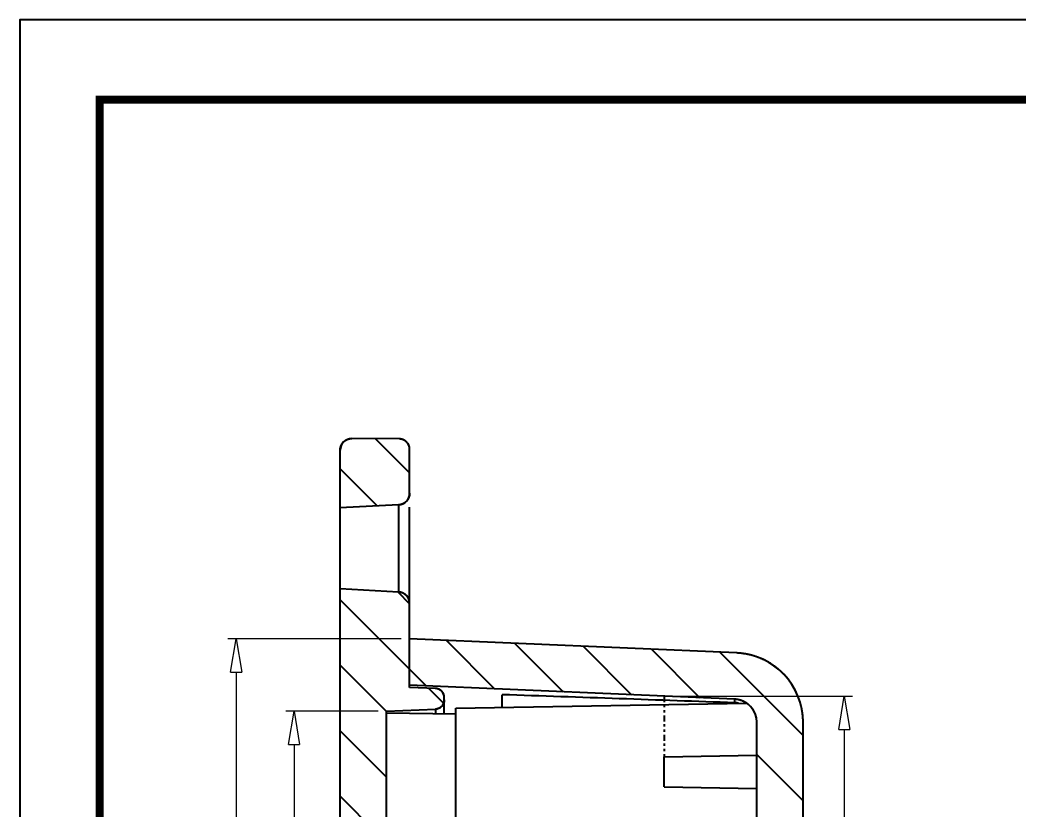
# Model space of a CAD drawing. Header units: millimetres. Extents: x -690 to 1788, y -2922 to -1928.
# Drawn here: x -690.44 to -647.32, y -2816.86 to -2782.76 of the extents above; entities that cross this region are included whole.
import ezdxf

# ---------------------------------------------------------------- set-up
doc = ezdxf.new("R2010")
doc.units = ezdxf.units.MM
doc.linetypes.add('DIVIDE', pattern=[31.75, 12.7, -6.35, 0, -6.35, 0, -6.35])
doc.layers.add('dim', color=3, linetype='Continuous', lineweight=9)
doc.layers.add('from', color=7, linetype='Continuous')
doc.styles.add('FFS', font='', dxfattribs={"width": 0.85})
doc.styles.get('FFS').set_extended_font_data('FangSong_GB2312')
doc.dimstyles.new('YanXiu', dxfattribs={"dimtxt": 2.5, "dimasz": 2.2, "dimexe": 1, "dimexo": 0.6, "dimgap": 0.66, "dimtad": 0, "dimzin": 9, "dimdsep": 46, "dimtxsty": 'FFS', "dimblk": 'CLOSEDBLANK', "dimcen": 0, "dimclrd": 256, "dimclre": 131, "dimclrt": 42, "dimazin": 0, "dimtfac": 1, "dimtofl": 0, "dimtmove": 0, "dimatfit": 3, "dimldrblk": 'CLOSEDBLANK', "dimfxl": 1, "dimlwd": 5, "dimlwe": 5, "dimarcsym": 0})
pattern_1 = [(135, (-80.2074, -3370.2726), (-1.4142136, -1.4142136), [])]

# ---------------------------------------------------------------- blocks, each defined once
blk = doc.blocks.new('_ClosedBlank')
at = {"color": 0, "linetype": 'ByBlock', "lineweight": -2}
for p, q in [((-1, 0.167), (0, 0)), ((-1, 0.167), (-1, -0.167)), ((0, 0), (-1, -0.167))]:
    blk.add_line(p, q, dxfattribs=at)
blk = doc.blocks.new('*D34')
at = {"layer": 'Defpoints', "color": 0, "transparency": 16777216}
for p in [(-674.604, -2812.63), (-678.597, -2856.36), (-674.604, -2856.36)]:
    blk.add_point(p, dxfattribs=at)
at = {"layer": 'dim', "color": 131, "lineweight": 5, "transparency": 16777216}
for p, q in [((-674.963, -2812.63), (-678.957, -2812.63)), ((-674.963, -2856.36), (-678.957, -2856.36))]:
    blk.add_line(p, q, dxfattribs=at)
at = {"layer": 'dim', "lineweight": 5, "transparency": 16777216}
for p, q in [((-678.597, -2814.07), (-678.597, -2831.642)), ((-678.597, -2854.92), (-678.597, -2837.348))]:
    blk.add_line(p, q, dxfattribs=at)
at = {"layer": 'dim', "lineweight": 5, "transparency": 16777216, "xscale": 1.44, "yscale": 1.44, "zscale": 1.44}
for p, rotation in [((-678.597, -2812.63), 90), ((-678.597, -2856.36), 270)]:
    blk.add_blockref('_ClosedBlank', p, dxfattribs=dict(at, rotation=rotation))
at = {"layer": 'dim', "color": 42, "transparency": 16777216, "insert": (-678.597, -2834.495), "char_height": 1.8, "attachment_point": 5, "rotation": 90, "style": 'FFS'}
blk.add_mtext('43.73', dxfattribs=at)
blk = doc.blocks.new('*D35')
at = {"layer": 'Defpoints', "color": 0, "transparency": 16777216}
for p in [(-673.604, -2809.495), (-681.097, -2859.495), (-673.604, -2859.495)]:
    blk.add_point(p, dxfattribs=at)
at = {"layer": 'dim', "color": 131, "lineweight": 5, "transparency": 16777216}
for p, q in [((-673.963, -2809.495), (-681.457, -2809.495)), ((-673.963, -2859.495), (-681.457, -2859.495))]:
    blk.add_line(p, q, dxfattribs=at)
at = {"layer": 'dim', "lineweight": 5, "transparency": 16777216}
for p, q in [((-681.097, -2810.935), (-681.097, -2833.234)), ((-681.097, -2858.055), (-681.097, -2835.756))]:
    blk.add_line(p, q, dxfattribs=at)
at = {"layer": 'dim', "lineweight": 5, "transparency": 16777216, "xscale": 1.44, "yscale": 1.44, "zscale": 1.44}
for p, rotation in [((-681.097, -2809.495), 90), ((-681.097, -2859.495), 270)]:
    blk.add_blockref('_ClosedBlank', p, dxfattribs=dict(at, rotation=rotation))
at = {"layer": 'dim', "color": 42, "transparency": 16777216, "insert": (-681.097, -2834.495), "char_height": 1.8, "attachment_point": 5, "rotation": 90, "style": 'FFS'}
blk.add_mtext('50', dxfattribs=at)
blk = doc.blocks.new('*D39')
at = {"layer": 'Defpoints', "color": 0, "transparency": 16777216}
for p in [(-662.604, -2811.977, 0), (-654.825, -2811.977), (-662.604, -2857.013, 0)]:
    blk.add_point(p, dxfattribs=at)
at = {"layer": 'dim', "color": 131, "lineweight": 5, "transparency": 16777216}
for p, q in [((-662.244, -2811.977), (-654.465, -2811.977)), ((-662.244, -2857.013), (-654.465, -2857.013))]:
    blk.add_line(p, q, dxfattribs=at)
at = {"layer": 'dim', "lineweight": 5, "transparency": 16777216}
for p, q in [((-654.825, -2813.417), (-654.825, -2831.663)), ((-654.825, -2855.573), (-654.825, -2837.328))]:
    blk.add_line(p, q, dxfattribs=at)
at = {"layer": 'dim', "lineweight": 5, "transparency": 16777216, "xscale": 1.44, "yscale": 1.44, "zscale": 1.44}
for p, rotation in [((-654.825, -2811.977), 90), ((-654.825, -2857.013), 270)]:
    blk.add_blockref('_ClosedBlank', p, dxfattribs=dict(at, rotation=rotation))
at = {"layer": 'dim', "color": 42, "transparency": 16777216, "insert": (-654.825, -2834.495), "char_height": 1.8, "attachment_point": 5, "rotation": 90, "style": 'FFS'}
blk.add_mtext('45.04', dxfattribs=at)

msp = doc.modelspace()

# ---------------------------------------------------------------- hatches: boundary and pattern name
at = {"linetype": 'Continuous'}
h = msp.add_hatch(dxfattribs=at)
h.set_pattern_fill('DEFAULT__1', color=40, scale=2, angle=135, style=0, pattern_type=0)
h.set_pattern_definition(pattern_1)
edge = h.paths.add_edge_path()
edge.add_line((-673.604, -2867.677), (-673.604, -2865.777))
edge.add_spline(control_points=[(-673.604, -2867.677), (-673.604, -2867.939), (-673.788, -2868.125), (-674.05, -2868.127)], knot_values=[0, 0, 0, 0, 1, 1, 1, 1], weights=[1, 0.80679, 0.80679, 1], degree=3, periodic=0)
edge.add_line((-674.05, -2868.127), (-676.099, -2868.145))
edge.add_spline(control_points=[(-676.604, -2867.645), (-676.604, -2867.94), (-676.394, -2868.148), (-676.099, -2868.145)], knot_values=[0, 0, 0, 0, 1, 1, 1, 1], weights=[1, 0.802676, 0.802676, 1], degree=3, periodic=0)
edge.add_line((-676.604, -2867.645), (-676.604, -2865.145))
edge.add_line((-674.077, -2865.278), (-676.604, -2865.145))
edge.add_spline(control_points=[(-673.604, -2865.777), (-673.604, -2865.496), (-673.797, -2865.292), (-674.077, -2865.278)], knot_values=[0, 0, 0, 0, 1, 1, 1, 1], weights=[1, 0.816916, 0.816916, 1], degree=3, periodic=0)
edge = h.paths.add_edge_path()
edge.add_line((-673.604, -2861.013), (-673.604, -2857.393))
edge.add_spline(control_points=[(-673.604, -2861.013), (-673.604, -2861.294), (-673.797, -2861.498), (-674.077, -2861.513)], knot_values=[0, 0, 0, 0, 1, 1, 1, 1], weights=[1, 0.816916, 0.816916, 1], degree=3, periodic=0)
edge.add_line((-674.077, -2861.513), (-676.604, -2861.645))
edge.add_line((-676.604, -2861.645), (-676.604, -2807.345))
edge.add_line((-674.077, -2807.478), (-676.604, -2807.345))
edge.add_spline(control_points=[(-673.604, -2807.977), (-673.604, -2807.696), (-673.797, -2807.492), (-674.077, -2807.478)], knot_values=[0, 0, 0, 0, 1, 1, 1, 1], weights=[1, 0.816916, 0.816916, 1], degree=3, periodic=0)
edge.add_line((-673.604, -2811.597), (-673.604, -2807.977))
edge.add_line((-672.486, -2811.646), (-673.604, -2811.597))
edge.add_spline(control_points=[(-672.104, -2812.046), (-672.104, -2811.819), (-672.26, -2811.656), (-672.486, -2811.646)], knot_values=[0, 0, 0, 0, 1, 1, 1, 1], weights=[1, 0.814909, 0.814909, 1], degree=3, periodic=0)
edge.add_line((-672.104, -2812.138), (-672.104, -2812.046))
edge.add_spline(control_points=[(-672.104, -2812.138), (-672.104, -2812.364), (-672.26, -2812.528), (-672.486, -2812.538)], knot_values=[0, 0, 0, 0, 1, 1, 1, 1], weights=[1, 0.814909, 0.814909, 1], degree=3, periodic=0)
edge.add_line((-674.604, -2812.63), (-672.486, -2812.538))
edge.add_line((-674.604, -2856.36), (-674.604, -2812.63))
edge.add_line((-674.604, -2856.36), (-672.486, -2856.453))
edge.add_spline(control_points=[(-672.104, -2856.852), (-672.104, -2856.626), (-672.26, -2856.463), (-672.486, -2856.453)], knot_values=[0, 0, 0, 0, 1, 1, 1, 1], weights=[1, 0.814909, 0.814909, 1], degree=3, periodic=0)
edge.add_line((-672.104, -2856.945), (-672.104, -2856.852))
edge.add_spline(control_points=[(-672.104, -2856.945), (-672.104, -2857.171), (-672.26, -2857.334), (-672.486, -2857.344)], knot_values=[0, 0, 0, 0, 1, 1, 1, 1], weights=[1, 0.814909, 0.814909, 1], degree=3, periodic=0)
edge.add_line((-672.486, -2857.344), (-673.604, -2857.393))
edge = h.paths.add_edge_path()
edge.add_line((-673.604, -2803.213), (-673.604, -2801.313))
edge.add_spline(control_points=[(-673.604, -2803.213), (-673.604, -2803.494), (-673.797, -2803.698), (-674.077, -2803.713)], knot_values=[0, 0, 0, 0, 1, 1, 1, 1], weights=[1, 0.816916, 0.816916, 1], degree=3, periodic=0)
edge.add_line((-674.077, -2803.713), (-676.604, -2803.845))
edge.add_line((-676.604, -2803.845), (-676.604, -2801.345))
edge.add_spline(control_points=[(-676.604, -2801.345), (-676.604, -2801.05), (-676.394, -2800.843), (-676.099, -2800.845)], knot_values=[0, 0, 0, 0, 1, 1, 1, 1], weights=[1, 0.802676, 0.802676, 1], degree=3, periodic=0)
edge.add_line((-674.05, -2800.863), (-676.099, -2800.845))
edge.add_spline(control_points=[(-673.604, -2801.313), (-673.604, -2801.051), (-673.788, -2800.865), (-674.05, -2800.863)], knot_values=[0, 0, 0, 0, 1, 1, 1, 1], weights=[1, 0.80679, 0.80679, 1], degree=3, periodic=0)
h = msp.add_hatch(dxfattribs=at)
h.set_pattern_fill('DEFAULT__2', color=40, scale=2, angle=135, style=0, pattern_type=0)
h.set_pattern_definition(pattern_1)
edge = h.paths.add_edge_path()
edge.add_line((-673.604, -2859.495), (-673.604, -2857.493))
edge.add_line((-659.56, -2856.88), (-673.604, -2857.493))
edge.add_spline(control_points=[(-658.604, -2855.881), (-658.604, -2856.447), (-658.995, -2856.855), (-659.56, -2856.88)], knot_values=[0, 0, 0, 0, 1, 1, 1, 1], weights=[1, 0.814909, 0.814909, 1], degree=3, periodic=0)
edge.add_line((-658.604, -2855.881), (-658.604, -2813.109))
edge.add_spline(control_points=[(-658.604, -2813.109), (-658.604, -2812.544), (-658.995, -2812.135), (-659.56, -2812.11)], knot_values=[0, 0, 0, 0, 1, 1, 1, 1], weights=[1, 0.814909, 0.814909, 1], degree=3, periodic=0)
edge.add_line((-659.56, -2812.11), (-673.604, -2811.497))
edge.add_line((-673.604, -2811.497), (-673.604, -2809.495))
edge.add_line((-659.473, -2810.112), (-673.604, -2809.495))
edge.add_spline(control_points=[(-656.604, -2813.109), (-656.604, -2811.412), (-657.777, -2810.186), (-659.473, -2810.112)], knot_values=[0, 0, 0, 0, 1, 1, 1, 1], weights=[1, 0.814909, 0.814909, 1], degree=3, periodic=0)
edge.add_line((-656.604, -2855.881), (-656.604, -2813.109))
edge.add_spline(control_points=[(-656.604, -2855.881), (-656.604, -2857.578), (-657.777, -2858.804), (-659.473, -2858.878)], knot_values=[0, 0, 0, 0, 1, 1, 1, 1], weights=[1, 0.814909, 0.814909, 1], degree=3, periodic=0)
edge.add_line((-659.473, -2858.878), (-673.604, -2859.495))

# ---------------------------------------------------------------- linework, layer by layer
at = {"color": 7, "linetype": 'Continuous'}
for p, q in [((-674.05, -2800.863, 0), (-676.099, -2800.845, 0)), ((-674.05, -2800.863, 0), (-676.099, -2800.845, 0)), ((-676.604, -2867.645, 0), (-676.604, -2801.345, 0)), ((-676.604, -2803.845, 0), (-676.604, -2801.345, 0)), ((-673.604, -2803.213, 0), (-673.604, -2801.313, 0)), ((-673.604, -2803.213, 0), (-673.604, -2801.313, 0)), ((-674.077, -2803.713, 0), (-676.604, -2803.845, 0)), ((-674.077, -2803.713, 0), (-676.604, -2803.845, 0)), ((-674.077, -2803.713, 0), (-674.077, -2807.478, 0)), ((-673.604, -2811.597, 0), (-673.604, -2803.811, 0)), ((-674.077, -2807.478, 0), (-676.604, -2807.345, 0)), ((-674.077, -2807.478, 0), (-676.604, -2807.345, 0)), ((-676.604, -2861.645, 0), (-676.604, -2807.345, 0)), ((-673.604, -2811.597, 0), (-673.604, -2807.977, 0)), ((-659.473, -2810.112, 0), (-673.604, -2809.495, 0)), ((-659.473, -2810.112, 0), (-673.604, -2809.495, 0)), ((-673.604, -2811.497, 0), (-673.604, -2809.495, 0)), ((-659.56, -2812.11, 0), (-673.604, -2811.497, 0)), ((-659.56, -2812.11, 0), (-673.604, -2811.497, 0)), ((-672.486, -2811.646, 0), (-673.604, -2811.597, 0)), ((-672.486, -2811.646, 0), (-673.604, -2811.597, 0)), ((-669.604, -2812.46, 0), (-669.604, -2811.915, 0)), ((-672.104, -2812.736, 0), (-672.104, -2812.046, 0)), ((-672.104, -2812.138, 0), (-672.104, -2812.046, 0)), ((-671.604, -2812.495, 0), (-659.051, -2812.276, 0)), ((-659.545, -2812.264, 0), (-659.565, -2812.264, 0)), ((-674.604, -2812.63, 0), (-672.486, -2812.538, 0)), ((-674.604, -2812.63, 0), (-672.486, -2812.538, 0)), ((-674.604, -2856.36, 0), (-674.604, -2812.63, 0)), ((-674.604, -2856.36, 0), (-674.604, -2812.63, 0)), ((-674.604, -2812.693, 0), (-671.604, -2812.745, 0)), ((-672.486, -2812.538, 0), (-672.486, -2812.73, 0)), ((-671.604, -2817.995, 0), (-671.604, -2812.495, 0)), ((-658.604, -2855.881, 0), (-658.604, -2813.109, 0)), ((-658.604, -2855.881, 0), (-658.604, -2813.109, 0)), ((-656.604, -2855.881, 0), (-656.604, -2813.109, 0)), ((-656.604, -2855.881, 0), (-656.604, -2813.109, 0)), ((-662.604, -2814.595, 0), (-658.604, -2814.525, 0)), ((-662.604, -2815.895, 0), (-662.604, -2814.595, 0)), ((-662.604, -2815.895, 0), (-658.604, -2815.965, 0))]:
    msp.add_line(p, q, dxfattribs=at)
at = {"color": 2, "linetype": 'DIVIDE', "ltscale": 0.02}
msp.add_line((-662.604, -2811.977), (-662.604, -2814.595), dxfattribs=at)
at = {"color": 7, "linetype": 'Continuous'}
for centre, radius, start, end in [((-676.104, -2801.345, 0), 0.5, 89.5, 180), ((-674.054, -2801.313, 0), 0.45, 0, 89.5), ((-674.104, -2803.213, 0), 0.5, 273, 0), ((-674.104, -2807.977, 0), 0.5, 0, 87), ((-659.604, -2813.109, 0), 3, 0, 87.5), ((-672.504, -2812.046, 0), 0.4, 0, 87.5), ((-672.504, -2812.138, 0), 0.4, 272.5, 0), ((-659.604, -2813.109, 0), 1, 0, 87.5), ((-659.591, -2813.577, 0), 1.313, 81.524, 87.9835)]:
    msp.add_arc(centre, radius, start, end, dxfattribs=at)
msp.add_ellipse((-687.249, -2812.403, 0), major_axis=(-85.935, 2.692), ratio=0.012354, start_param=-1.8984, end_param=-1.77721, dxfattribs=at)
for points, start_tangent, end_tangent in [([(-676.604, -2801.345, 0), (-676.603, -2801.34, 0), (-676.603, -2801.334, 0), (-676.603, -2801.328, 0), (-676.603, -2801.323, 0), (-676.603, -2801.317, 0), (-676.602, -2801.311, 0), (-676.602, -2801.306, 0), (-676.601, -2801.3, 0), (-676.601, -2801.294, 0), (-676.6, -2801.289, 0), (-676.6, -2801.283, 0), (-676.599, -2801.277, 0), (-676.598, -2801.271, 0), (-676.597, -2801.265, 0), (-676.596, -2801.26, 0), (-676.595, -2801.254, 0), (-676.594, -2801.248, 0), (-676.593, -2801.242, 0), (-676.592, -2801.236, 0), (-676.59, -2801.23, 0), (-676.589, -2801.225, 0), (-676.587, -2801.219, 0), (-676.586, -2801.213, 0), (-676.584, -2801.207, 0), (-676.582, -2801.201, 0), (-676.581, -2801.195, 0), (-676.579, -2801.189, 0), (-676.577, -2801.184, 0), (-676.575, -2801.178, 0), (-676.573, -2801.172, 0), (-676.57, -2801.166, 0), (-676.568, -2801.16, 0), (-676.566, -2801.154, 0), (-676.563, -2801.149, 0), (-676.561, -2801.143, 0), (-676.558, -2801.137, 0), (-676.556, -2801.131, 0), (-676.553, -2801.126, 0), (-676.55, -2801.12, 0), (-676.547, -2801.114, 0), (-676.544, -2801.109, 0), (-676.541, -2801.103, 0), (-676.538, -2801.098, 0), (-676.535, -2801.092, 0), (-676.531, -2801.087, 0), (-676.528, -2801.081, 0), (-676.525, -2801.076, 0), (-676.521, -2801.07, 0), (-676.518, -2801.065, 0), (-676.514, -2801.06, 0), (-676.51, -2801.054, 0), (-676.506, -2801.049, 0), (-676.503, -2801.044, 0), (-676.499, -2801.039, 0), (-676.495, -2801.034, 0), (-676.491, -2801.029, 0), (-676.486, -2801.024, 0), (-676.482, -2801.019, 0), (-676.478, -2801.014, 0), (-676.474, -2801.009, 0), (-676.469, -2801.004, 0), (-676.465, -2800.999, 0), (-676.46, -2800.995, 0), (-676.456, -2800.99, 0), (-676.451, -2800.986, 0), (-676.446, -2800.981, 0), (-676.441, -2800.977, 0), (-676.437, -2800.972, 0), (-676.432, -2800.968, 0), (-676.427, -2800.964, 0), (-676.422, -2800.96, 0), (-676.417, -2800.955, 0), (-676.412, -2800.951, 0), (-676.407, -2800.947, 0), (-676.401, -2800.944, 0), (-676.396, -2800.94, 0), (-676.391, -2800.936, 0), (-676.386, -2800.932, 0), (-676.38, -2800.929, 0), (-676.375, -2800.925, 0), (-676.369, -2800.922, 0), (-676.364, -2800.918, 0), (-676.358, -2800.915, 0), (-676.353, -2800.912, 0), (-676.347, -2800.909, 0), (-676.342, -2800.906, 0), (-676.336, -2800.903, 0), (-676.33, -2800.9, 0), (-676.325, -2800.897, 0), (-676.319, -2800.894, 0), (-676.313, -2800.891, 0), (-676.308, -2800.889, 0), (-676.302, -2800.886, 0), (-676.296, -2800.884, 0), (-676.29, -2800.881, 0), (-676.284, -2800.879, 0), (-676.279, -2800.877, 0), (-676.273, -2800.875, 0), (-676.267, -2800.873, 0), (-676.261, -2800.871, 0), (-676.255, -2800.869, 0), (-676.249, -2800.867, 0), (-676.243, -2800.865, 0), (-676.238, -2800.863, 0), (-676.232, -2800.862, 0), (-676.226, -2800.86, 0), (-676.22, -2800.859, 0), (-676.214, -2800.858, 0), (-676.208, -2800.856, 0), (-676.202, -2800.855, 0), (-676.196, -2800.854, 0), (-676.191, -2800.853, 0), (-676.185, -2800.852, 0), (-676.179, -2800.851, 0), (-676.173, -2800.85, 0), (-676.167, -2800.849, 0), (-676.162, -2800.849, 0), (-676.156, -2800.848, 0), (-676.15, -2800.847, 0), (-676.144, -2800.847, 0), (-676.139, -2800.846, 0), (-676.133, -2800.846, 0), (-676.127, -2800.846, 0), (-676.122, -2800.845, 0), (-676.116, -2800.845, 0), (-676.11, -2800.845, 0), (-676.105, -2800.845, 0), (-676.099, -2800.845, 0)], (0, 1), (0.999962, -0.008727)), ([(-673.604, -2801.313, 0), (-673.604, -2801.308, 0), (-673.604, -2801.303, 0), (-673.604, -2801.298, 0), (-673.604, -2801.293, 0), (-673.604, -2801.288, 0), (-673.605, -2801.283, 0), (-673.605, -2801.278, 0), (-673.605, -2801.273, 0), (-673.606, -2801.268, 0), (-673.606, -2801.263, 0), (-673.607, -2801.257, 0), (-673.608, -2801.252, 0), (-673.608, -2801.247, 0), (-673.609, -2801.242, 0), (-673.61, -2801.237, 0), (-673.611, -2801.232, 0), (-673.612, -2801.226, 0), (-673.613, -2801.221, 0), (-673.614, -2801.216, 0), (-673.615, -2801.211, 0), (-673.617, -2801.205, 0), (-673.618, -2801.2, 0), (-673.619, -2801.195, 0), (-673.621, -2801.19, 0), (-673.622, -2801.185, 0), (-673.624, -2801.179, 0), (-673.625, -2801.174, 0), (-673.627, -2801.169, 0), (-673.629, -2801.164, 0), (-673.631, -2801.159, 0), (-673.633, -2801.153, 0), (-673.635, -2801.148, 0), (-673.637, -2801.143, 0), (-673.639, -2801.138, 0), (-673.641, -2801.133, 0), (-673.643, -2801.128, 0), (-673.646, -2801.123, 0), (-673.648, -2801.117, 0), (-673.651, -2801.112, 0), (-673.653, -2801.107, 0), (-673.656, -2801.102, 0), (-673.659, -2801.097, 0), (-673.661, -2801.092, 0), (-673.664, -2801.087, 0), (-673.667, -2801.083, 0), (-673.67, -2801.078, 0), (-673.673, -2801.073, 0), (-673.676, -2801.068, 0), (-673.679, -2801.063, 0), (-673.682, -2801.058, 0), (-673.686, -2801.054, 0), (-673.689, -2801.049, 0), (-673.693, -2801.044, 0), (-673.696, -2801.04, 0), (-673.7, -2801.035, 0), (-673.703, -2801.031, 0), (-673.707, -2801.026, 0), (-673.71, -2801.022, 0), (-673.714, -2801.017, 0), (-673.718, -2801.013, 0), (-673.722, -2801.009, 0), (-673.726, -2801.005, 0), (-673.73, -2801, 0), (-673.734, -2800.996, 0), (-673.738, -2800.992, 0), (-673.742, -2800.988, 0), (-673.746, -2800.984, 0), (-673.751, -2800.98, 0), (-673.755, -2800.976, 0), (-673.759, -2800.973, 0), (-673.764, -2800.969, 0), (-673.768, -2800.965, 0), (-673.773, -2800.961, 0), (-673.777, -2800.958, 0), (-673.782, -2800.954, 0), (-673.786, -2800.951, 0), (-673.791, -2800.948, 0), (-673.796, -2800.944, 0), (-673.8, -2800.941, 0), (-673.805, -2800.938, 0), (-673.81, -2800.935, 0), (-673.815, -2800.932, 0), (-673.82, -2800.929, 0), (-673.825, -2800.926, 0), (-673.829, -2800.923, 0), (-673.834, -2800.92, 0), (-673.839, -2800.917, 0), (-673.844, -2800.915, 0), (-673.849, -2800.912, 0), (-673.854, -2800.909, 0), (-673.859, -2800.907, 0), (-673.865, -2800.905, 0), (-673.87, -2800.902, 0), (-673.875, -2800.9, 0), (-673.88, -2800.898, 0), (-673.885, -2800.896, 0), (-673.89, -2800.894, 0), (-673.895, -2800.892, 0), (-673.901, -2800.89, 0), (-673.906, -2800.888, 0), (-673.911, -2800.886, 0), (-673.916, -2800.885, 0), (-673.921, -2800.883, 0), (-673.927, -2800.881, 0), (-673.932, -2800.88, 0), (-673.937, -2800.878, 0), (-673.942, -2800.877, 0), (-673.947, -2800.876, 0), (-673.953, -2800.875, 0), (-673.958, -2800.873, 0), (-673.963, -2800.872, 0), (-673.968, -2800.871, 0), (-673.973, -2800.87, 0), (-673.979, -2800.869, 0), (-673.984, -2800.868, 0), (-673.989, -2800.868, 0), (-673.994, -2800.867, 0), (-673.999, -2800.866, 0), (-674.004, -2800.866, 0), (-674.009, -2800.865, 0), (-674.014, -2800.865, 0), (-674.02, -2800.864, 0), (-674.025, -2800.864, 0), (-674.03, -2800.864, 0), (-674.035, -2800.863, 0), (-674.04, -2800.863, 0), (-674.045, -2800.863, 0), (-674.05, -2800.863, 0)], (0, 1), (-0.999962, 0.008727)), ([(-673.604, -2803.213, 0), (-673.604, -2803.219, 0), (-673.604, -2803.224, 0), (-673.604, -2803.23, 0), (-673.604, -2803.235, 0), (-673.604, -2803.241, 0), (-673.605, -2803.246, 0), (-673.605, -2803.252, 0), (-673.605, -2803.257, 0), (-673.606, -2803.263, 0), (-673.607, -2803.268, 0), (-673.607, -2803.274, 0), (-673.608, -2803.279, 0), (-673.609, -2803.285, 0), (-673.61, -2803.291, 0), (-673.61, -2803.296, 0), (-673.611, -2803.302, 0), (-673.612, -2803.307, 0), (-673.614, -2803.313, 0), (-673.615, -2803.319, 0), (-673.616, -2803.324, 0), (-673.617, -2803.33, 0), (-673.619, -2803.336, 0), (-673.62, -2803.341, 0), (-673.622, -2803.347, 0), (-673.623, -2803.353, 0), (-673.625, -2803.358, 0), (-673.627, -2803.364, 0), (-673.629, -2803.37, 0), (-673.63, -2803.375, 0), (-673.632, -2803.381, 0), (-673.634, -2803.387, 0), (-673.637, -2803.392, 0), (-673.639, -2803.398, 0), (-673.641, -2803.403, 0), (-673.643, -2803.409, 0), (-673.646, -2803.414, 0), (-673.648, -2803.42, 0), (-673.651, -2803.425, 0), (-673.653, -2803.431, 0), (-673.656, -2803.436, 0), (-673.659, -2803.442, 0), (-673.662, -2803.447, 0), (-673.664, -2803.453, 0), (-673.667, -2803.458, 0), (-673.67, -2803.463, 0), (-673.674, -2803.469, 0), (-673.677, -2803.474, 0), (-673.68, -2803.479, 0), (-673.683, -2803.484, 0), (-673.687, -2803.49, 0), (-673.69, -2803.495, 0), (-673.694, -2803.5, 0), (-673.697, -2803.505, 0), (-673.701, -2803.51, 0), (-673.705, -2803.515, 0), (-673.708, -2803.52, 0), (-673.712, -2803.525, 0), (-673.716, -2803.53, 0), (-673.72, -2803.534, 0), (-673.724, -2803.539, 0), (-673.728, -2803.544, 0), (-673.732, -2803.548, 0), (-673.737, -2803.553, 0), (-673.741, -2803.558, 0), (-673.745, -2803.562, 0), (-673.75, -2803.567, 0), (-673.754, -2803.571, 0), (-673.758, -2803.575, 0), (-673.763, -2803.58, 0), (-673.768, -2803.584, 0), (-673.772, -2803.588, 0), (-673.777, -2803.592, 0), (-673.782, -2803.596, 0), (-673.786, -2803.6, 0), (-673.791, -2803.604, 0), (-673.796, -2803.608, 0), (-673.801, -2803.612, 0), (-673.806, -2803.615, 0), (-673.811, -2803.619, 0), (-673.816, -2803.622, 0), (-673.821, -2803.626, 0), (-673.826, -2803.629, 0), (-673.831, -2803.633, 0), (-673.836, -2803.636, 0), (-673.842, -2803.639, 0), (-673.847, -2803.643, 0), (-673.852, -2803.646, 0), (-673.857, -2803.649, 0), (-673.863, -2803.652, 0), (-673.868, -2803.655, 0), (-673.873, -2803.657, 0), (-673.879, -2803.66, 0), (-673.884, -2803.663, 0), (-673.89, -2803.665, 0), (-673.895, -2803.668, 0), (-673.901, -2803.67, 0), (-673.906, -2803.673, 0), (-673.912, -2803.675, 0), (-673.917, -2803.677, 0), (-673.923, -2803.68, 0), (-673.928, -2803.682, 0), (-673.934, -2803.684, 0), (-673.939, -2803.686, 0), (-673.945, -2803.688, 0), (-673.95, -2803.689, 0), (-673.956, -2803.691, 0), (-673.962, -2803.693, 0), (-673.967, -2803.694, 0), (-673.973, -2803.696, 0), (-673.978, -2803.698, 0), (-673.984, -2803.699, 0), (-673.989, -2803.7, 0), (-673.995, -2803.702, 0), (-674.001, -2803.703, 0), (-674.006, -2803.704, 0), (-674.012, -2803.705, 0), (-674.017, -2803.706, 0), (-674.023, -2803.707, 0), (-674.028, -2803.708, 0), (-674.034, -2803.709, 0), (-674.039, -2803.709, 0), (-674.045, -2803.71, 0), (-674.05, -2803.711, 0), (-674.056, -2803.711, 0), (-674.061, -2803.712, 0), (-674.067, -2803.712, 0), (-674.072, -2803.712, 0), (-674.077, -2803.713, 0)], (0, -1), (-0.99863, -0.052336)), ([(-673.604, -2807.977, 0), (-673.604, -2807.971, 0), (-673.604, -2807.966, 0), (-673.604, -2807.961, 0), (-673.604, -2807.955, 0), (-673.604, -2807.95, 0), (-673.605, -2807.944, 0), (-673.605, -2807.939, 0), (-673.605, -2807.933, 0), (-673.606, -2807.928, 0), (-673.607, -2807.922, 0), (-673.607, -2807.916, 0), (-673.608, -2807.911, 0), (-673.609, -2807.905, 0), (-673.61, -2807.9, 0), (-673.61, -2807.894, 0), (-673.611, -2807.888, 0), (-673.612, -2807.883, 0), (-673.614, -2807.877, 0), (-673.615, -2807.872, 0), (-673.616, -2807.866, 0), (-673.617, -2807.86, 0), (-673.619, -2807.855, 0), (-673.62, -2807.849, 0), (-673.622, -2807.843, 0), (-673.623, -2807.838, 0), (-673.625, -2807.832, 0), (-673.627, -2807.826, 0), (-673.629, -2807.821, 0), (-673.63, -2807.815, 0), (-673.632, -2807.809, 0), (-673.634, -2807.804, 0), (-673.637, -2807.798, 0), (-673.639, -2807.793, 0), (-673.641, -2807.787, 0), (-673.643, -2807.781, 0), (-673.646, -2807.776, 0), (-673.648, -2807.77, 0), (-673.651, -2807.765, 0), (-673.653, -2807.759, 0), (-673.656, -2807.754, 0), (-673.659, -2807.748, 0), (-673.662, -2807.743, 0), (-673.664, -2807.738, 0), (-673.667, -2807.732, 0), (-673.67, -2807.727, 0), (-673.674, -2807.722, 0), (-673.677, -2807.716, 0), (-673.68, -2807.711, 0), (-673.683, -2807.706, 0), (-673.687, -2807.701, 0), (-673.69, -2807.696, 0), (-673.694, -2807.69, 0), (-673.697, -2807.685, 0), (-673.701, -2807.68, 0), (-673.705, -2807.675, 0), (-673.708, -2807.67, 0), (-673.712, -2807.666, 0), (-673.716, -2807.661, 0), (-673.72, -2807.656, 0), (-673.724, -2807.651, 0), (-673.728, -2807.646, 0), (-673.732, -2807.642, 0), (-673.737, -2807.637, 0), (-673.741, -2807.633, 0), (-673.745, -2807.628, 0), (-673.75, -2807.624, 0), (-673.754, -2807.619, 0), (-673.758, -2807.615, 0), (-673.763, -2807.611, 0), (-673.768, -2807.607, 0), (-673.772, -2807.602, 0), (-673.777, -2807.598, 0), (-673.782, -2807.594, 0), (-673.786, -2807.59, 0), (-673.791, -2807.586, 0), (-673.796, -2807.583, 0), (-673.801, -2807.579, 0), (-673.806, -2807.575, 0), (-673.811, -2807.571, 0), (-673.816, -2807.568, 0), (-673.821, -2807.564, 0), (-673.826, -2807.561, 0), (-673.831, -2807.557, 0), (-673.836, -2807.554, 0), (-673.842, -2807.551, 0), (-673.847, -2807.548, 0), (-673.852, -2807.545, 0), (-673.857, -2807.542, 0), (-673.863, -2807.539, 0), (-673.868, -2807.536, 0), (-673.873, -2807.533, 0), (-673.879, -2807.53, 0), (-673.884, -2807.527, 0), (-673.89, -2807.525, 0), (-673.895, -2807.522, 0), (-673.901, -2807.52, 0), (-673.906, -2807.517, 0), (-673.912, -2807.515, 0), (-673.917, -2807.513, 0), (-673.923, -2807.511, 0), (-673.928, -2807.509, 0), (-673.934, -2807.507, 0), (-673.939, -2807.505, 0), (-673.945, -2807.503, 0), (-673.95, -2807.501, 0), (-673.956, -2807.499, 0), (-673.962, -2807.497, 0), (-673.967, -2807.496, 0), (-673.973, -2807.494, 0), (-673.978, -2807.493, 0), (-673.984, -2807.491, 0), (-673.989, -2807.49, 0), (-673.995, -2807.489, 0), (-674.001, -2807.488, 0), (-674.006, -2807.486, 0), (-674.012, -2807.485, 0), (-674.017, -2807.484, 0), (-674.023, -2807.483, 0), (-674.028, -2807.483, 0), (-674.034, -2807.482, 0), (-674.039, -2807.481, 0), (-674.045, -2807.48, 0), (-674.05, -2807.48, 0), (-674.056, -2807.479, 0), (-674.061, -2807.479, 0), (-674.067, -2807.478, 0), (-674.072, -2807.478, 0), (-674.077, -2807.478, 0)], (0, 1), (-0.99863, 0.052336)), ([(-656.604, -2813.109, 0), (-656.604, -2813.077, 0), (-656.604, -2813.044, 0), (-656.605, -2813.011, 0), (-656.606, -2812.979, 0), (-656.608, -2812.946, 0), (-656.61, -2812.912, 0), (-656.612, -2812.879, 0), (-656.615, -2812.846, 0), (-656.618, -2812.812, 0), (-656.622, -2812.779, 0), (-656.626, -2812.745, 0), (-656.63, -2812.712, 0), (-656.635, -2812.678, 0), (-656.64, -2812.644, 0), (-656.645, -2812.61, 0), (-656.651, -2812.576, 0), (-656.658, -2812.542, 0), (-656.664, -2812.508, 0), (-656.672, -2812.474, 0), (-656.679, -2812.44, 0), (-656.687, -2812.406, 0), (-656.696, -2812.372, 0), (-656.704, -2812.338, 0), (-656.714, -2812.304, 0), (-656.723, -2812.27, 0), (-656.734, -2812.235, 0), (-656.744, -2812.201, 0), (-656.755, -2812.167, 0), (-656.767, -2812.133, 0), (-656.779, -2812.099, 0), (-656.791, -2812.066, 0), (-656.804, -2812.032, 0), (-656.817, -2811.998, 0), (-656.831, -2811.964, 0), (-656.845, -2811.931, 0), (-656.859, -2811.897, 0), (-656.874, -2811.864, 0), (-656.89, -2811.831, 0), (-656.905, -2811.798, 0), (-656.922, -2811.765, 0), (-656.938, -2811.732, 0), (-656.956, -2811.699, 0), (-656.973, -2811.667, 0), (-656.991, -2811.634, 0), (-657.01, -2811.602, 0), (-657.028, -2811.57, 0), (-657.048, -2811.538, 0), (-657.067, -2811.507, 0), (-657.087, -2811.475, 0), (-657.108, -2811.444, 0), (-657.129, -2811.413, 0), (-657.15, -2811.383, 0), (-657.172, -2811.352, 0), (-657.194, -2811.322, 0), (-657.217, -2811.292, 0), (-657.24, -2811.262, 0), (-657.263, -2811.233, 0), (-657.287, -2811.203, 0), (-657.311, -2811.175, 0), (-657.335, -2811.146, 0), (-657.36, -2811.118, 0), (-657.385, -2811.09, 0), (-657.411, -2811.062, 0), (-657.436, -2811.035, 0), (-657.463, -2811.008, 0), (-657.489, -2810.981, 0), (-657.516, -2810.955, 0), (-657.543, -2810.929, 0), (-657.571, -2810.903, 0), (-657.599, -2810.878, 0), (-657.627, -2810.853, 0), (-657.655, -2810.828, 0), (-657.684, -2810.804, 0), (-657.713, -2810.78, 0), (-657.742, -2810.757, 0), (-657.771, -2810.734, 0), (-657.801, -2810.711, 0), (-657.831, -2810.689, 0), (-657.861, -2810.667, 0), (-657.892, -2810.645, 0), (-657.923, -2810.624, 0), (-657.954, -2810.604, 0), (-657.985, -2810.583, 0), (-658.016, -2810.564, 0), (-658.048, -2810.544, 0), (-658.079, -2810.525, 0), (-658.111, -2810.507, 0), (-658.143, -2810.489, 0), (-658.176, -2810.471, 0), (-658.208, -2810.454, 0), (-658.24, -2810.437, 0), (-658.273, -2810.42, 0), (-658.306, -2810.404, 0), (-658.339, -2810.389, 0), (-658.372, -2810.374, 0), (-658.405, -2810.359, 0), (-658.438, -2810.345, 0), (-658.471, -2810.331, 0), (-658.505, -2810.318, 0), (-658.538, -2810.305, 0), (-658.572, -2810.292, 0), (-658.605, -2810.28, 0), (-658.639, -2810.269, 0), (-658.673, -2810.257, 0), (-658.706, -2810.247, 0), (-658.74, -2810.236, 0), (-658.774, -2810.226, 0), (-658.807, -2810.217, 0), (-658.841, -2810.208, 0), (-658.875, -2810.199, 0), (-658.909, -2810.191, 0), (-658.942, -2810.183, 0), (-658.976, -2810.176, 0), (-659.01, -2810.169, 0), (-659.043, -2810.162, 0), (-659.077, -2810.156, 0), (-659.11, -2810.15, 0), (-659.143, -2810.145, 0), (-659.177, -2810.14, 0), (-659.21, -2810.135, 0), (-659.243, -2810.131, 0), (-659.276, -2810.127, 0), (-659.309, -2810.124, 0), (-659.342, -2810.121, 0), (-659.375, -2810.118, 0), (-659.408, -2810.116, 0), (-659.44, -2810.114, 0), (-659.473, -2810.112, 0)], (0, 1), (-0.999048, 0.043619)), ([(-672.104, -2812.046, 0), (-672.104, -2812.041, 0), (-672.104, -2812.037, 0), (-672.104, -2812.033, 0), (-672.104, -2812.028, 0), (-672.104, -2812.024, 0), (-672.104, -2812.019, 0), (-672.105, -2812.015, 0), (-672.105, -2812.01, 0), (-672.105, -2812.006, 0), (-672.106, -2812.002, 0), (-672.106, -2811.997, 0), (-672.107, -2811.993, 0), (-672.108, -2811.988, 0), (-672.108, -2811.984, 0), (-672.109, -2811.979, 0), (-672.11, -2811.974, 0), (-672.111, -2811.97, 0), (-672.112, -2811.965, 0), (-672.113, -2811.961, 0), (-672.114, -2811.956, 0), (-672.115, -2811.952, 0), (-672.116, -2811.947, 0), (-672.117, -2811.943, 0), (-672.118, -2811.938, 0), (-672.12, -2811.934, 0), (-672.121, -2811.929, 0), (-672.122, -2811.925, 0), (-672.124, -2811.92, 0), (-672.125, -2811.915, 0), (-672.127, -2811.911, 0), (-672.129, -2811.906, 0), (-672.13, -2811.902, 0), (-672.132, -2811.897, 0), (-672.134, -2811.893, 0), (-672.136, -2811.888, 0), (-672.138, -2811.884, 0), (-672.14, -2811.88, 0), (-672.142, -2811.875, 0), (-672.144, -2811.871, 0), (-672.146, -2811.866, 0), (-672.148, -2811.862, 0), (-672.15, -2811.858, 0), (-672.153, -2811.853, 0), (-672.155, -2811.849, 0), (-672.158, -2811.845, 0), (-672.16, -2811.84, 0), (-672.163, -2811.836, 0), (-672.165, -2811.832, 0), (-672.168, -2811.828, 0), (-672.171, -2811.824, 0), (-672.174, -2811.819, 0), (-672.176, -2811.815, 0), (-672.179, -2811.811, 0), (-672.182, -2811.807, 0), (-672.185, -2811.803, 0), (-672.188, -2811.799, 0), (-672.191, -2811.795, 0), (-672.195, -2811.791, 0), (-672.198, -2811.788, 0), (-672.201, -2811.784, 0), (-672.204, -2811.78, 0), (-672.208, -2811.776, 0), (-672.211, -2811.773, 0), (-672.215, -2811.769, 0), (-672.218, -2811.765, 0), (-672.222, -2811.762, 0), (-672.225, -2811.758, 0), (-672.229, -2811.755, 0), (-672.232, -2811.751, 0), (-672.236, -2811.748, 0), (-672.24, -2811.745, 0), (-672.244, -2811.741, 0), (-672.248, -2811.738, 0), (-672.251, -2811.735, 0), (-672.255, -2811.732, 0), (-672.259, -2811.729, 0), (-672.263, -2811.726, 0), (-672.267, -2811.723, 0), (-672.271, -2811.72, 0), (-672.275, -2811.717, 0), (-672.279, -2811.714, 0), (-672.284, -2811.711, 0), (-672.288, -2811.709, 0), (-672.292, -2811.706, 0), (-672.296, -2811.704, 0), (-672.3, -2811.701, 0), (-672.305, -2811.699, 0), (-672.309, -2811.696, 0), (-672.313, -2811.694, 0), (-672.317, -2811.691, 0), (-672.322, -2811.689, 0), (-672.326, -2811.687, 0), (-672.331, -2811.685, 0), (-672.335, -2811.683, 0), (-672.339, -2811.681, 0), (-672.344, -2811.679, 0), (-672.348, -2811.677, 0), (-672.353, -2811.675, 0), (-672.357, -2811.673, 0), (-672.361, -2811.672, 0), (-672.366, -2811.67, 0), (-672.37, -2811.668, 0), (-672.375, -2811.667, 0), (-672.379, -2811.665, 0), (-672.384, -2811.664, 0), (-672.388, -2811.662, 0), (-672.393, -2811.661, 0), (-672.397, -2811.66, 0), (-672.402, -2811.659, 0), (-672.406, -2811.658, 0), (-672.411, -2811.656, 0), (-672.415, -2811.655, 0), (-672.42, -2811.654, 0), (-672.424, -2811.653, 0), (-672.429, -2811.653, 0), (-672.433, -2811.652, 0), (-672.438, -2811.651, 0), (-672.442, -2811.65, 0), (-672.447, -2811.65, 0), (-672.451, -2811.649, 0), (-672.455, -2811.648, 0), (-672.46, -2811.648, 0), (-672.464, -2811.647, 0), (-672.469, -2811.647, 0), (-672.473, -2811.647, 0), (-672.477, -2811.646, 0), (-672.482, -2811.646, 0), (-672.486, -2811.646, 0)], (0, 1), (-0.999048, 0.043619)), ([(-672.104, -2812.138, 0), (-672.104, -2812.142, 0), (-672.104, -2812.147, 0), (-672.104, -2812.151, 0), (-672.104, -2812.155, 0), (-672.104, -2812.16, 0), (-672.104, -2812.164, 0), (-672.105, -2812.169, 0), (-672.105, -2812.173, 0), (-672.105, -2812.178, 0), (-672.106, -2812.182, 0), (-672.106, -2812.187, 0), (-672.107, -2812.191, 0), (-672.108, -2812.196, 0), (-672.108, -2812.2, 0), (-672.109, -2812.205, 0), (-672.11, -2812.209, 0), (-672.111, -2812.214, 0), (-672.112, -2812.218, 0), (-672.113, -2812.223, 0), (-672.114, -2812.227, 0), (-672.115, -2812.232, 0), (-672.116, -2812.236, 0), (-672.117, -2812.241, 0), (-672.118, -2812.245, 0), (-672.12, -2812.25, 0), (-672.121, -2812.254, 0), (-672.122, -2812.259, 0), (-672.124, -2812.264, 0), (-672.125, -2812.268, 0), (-672.127, -2812.273, 0), (-672.129, -2812.277, 0), (-672.13, -2812.282, 0), (-672.132, -2812.286, 0), (-672.134, -2812.291, 0), (-672.136, -2812.295, 0), (-672.138, -2812.3, 0), (-672.14, -2812.304, 0), (-672.142, -2812.308, 0), (-672.144, -2812.313, 0), (-672.146, -2812.317, 0), (-672.148, -2812.322, 0), (-672.15, -2812.326, 0), (-672.153, -2812.33, 0), (-672.155, -2812.335, 0), (-672.158, -2812.339, 0), (-672.16, -2812.343, 0), (-672.163, -2812.347, 0), (-672.165, -2812.352, 0), (-672.168, -2812.356, 0), (-672.171, -2812.36, 0), (-672.174, -2812.364, 0), (-672.176, -2812.368, 0), (-672.179, -2812.372, 0), (-672.182, -2812.376, 0), (-672.185, -2812.38, 0), (-672.188, -2812.384, 0), (-672.191, -2812.388, 0), (-672.195, -2812.392, 0), (-672.198, -2812.396, 0), (-672.201, -2812.4, 0), (-672.204, -2812.404, 0), (-672.208, -2812.407, 0), (-672.211, -2812.411, 0), (-672.215, -2812.415, 0), (-672.218, -2812.418, 0), (-672.222, -2812.422, 0), (-672.225, -2812.425, 0), (-672.229, -2812.429, 0), (-672.232, -2812.432, 0), (-672.236, -2812.436, 0), (-672.24, -2812.439, 0), (-672.244, -2812.442, 0), (-672.248, -2812.445, 0), (-672.251, -2812.449, 0), (-672.255, -2812.452, 0), (-672.259, -2812.455, 0), (-672.263, -2812.458, 0), (-672.267, -2812.461, 0), (-672.271, -2812.464, 0), (-672.275, -2812.466, 0), (-672.279, -2812.469, 0), (-672.284, -2812.472, 0), (-672.288, -2812.475, 0), (-672.292, -2812.477, 0), (-672.296, -2812.48, 0), (-672.3, -2812.483, 0), (-672.305, -2812.485, 0), (-672.309, -2812.487, 0), (-672.313, -2812.49, 0), (-672.317, -2812.492, 0), (-672.322, -2812.494, 0), (-672.326, -2812.497, 0), (-672.331, -2812.499, 0), (-672.335, -2812.501, 0), (-672.339, -2812.503, 0), (-672.344, -2812.505, 0), (-672.348, -2812.507, 0), (-672.353, -2812.508, 0), (-672.357, -2812.51, 0), (-672.361, -2812.512, 0), (-672.366, -2812.514, 0), (-672.37, -2812.515, 0), (-672.375, -2812.517, 0), (-672.379, -2812.518, 0), (-672.384, -2812.52, 0), (-672.388, -2812.521, 0), (-672.393, -2812.522, 0), (-672.397, -2812.524, 0), (-672.402, -2812.525, 0), (-672.406, -2812.526, 0), (-672.411, -2812.527, 0), (-672.415, -2812.528, 0), (-672.42, -2812.529, 0), (-672.424, -2812.53, 0), (-672.429, -2812.531, 0), (-672.433, -2812.532, 0), (-672.438, -2812.533, 0), (-672.442, -2812.533, 0), (-672.447, -2812.534, 0), (-672.451, -2812.535, 0), (-672.455, -2812.535, 0), (-672.46, -2812.536, 0), (-672.464, -2812.536, 0), (-672.469, -2812.536, 0), (-672.473, -2812.537, 0), (-672.477, -2812.537, 0), (-672.482, -2812.537, 0), (-672.486, -2812.538, 0)], (0, -1), (-0.999048, -0.043619)), ([(-659.545, -2812.264, 0), (-659.549, -2812.18, 0), (-659.554, -2812.128, 0), (-659.56, -2812.11, 0)], (-0.029951, 0.999551), (-0.998984, 0.04506)), ([(-658.604, -2813.109, 0), (-658.604, -2813.098, 0), (-658.604, -2813.088, 0), (-658.604, -2813.077, 0), (-658.604, -2813.066, 0), (-658.605, -2813.055, 0), (-658.606, -2813.044, 0), (-658.606, -2813.033, 0), (-658.607, -2813.021, 0), (-658.608, -2813.01, 0), (-658.61, -2812.999, 0), (-658.611, -2812.988, 0), (-658.612, -2812.977, 0), (-658.614, -2812.965, 0), (-658.616, -2812.954, 0), (-658.617, -2812.943, 0), (-658.619, -2812.932, 0), (-658.622, -2812.92, 0), (-658.624, -2812.909, 0), (-658.626, -2812.898, 0), (-658.629, -2812.886, 0), (-658.631, -2812.875, 0), (-658.634, -2812.863, 0), (-658.637, -2812.852, 0), (-658.64, -2812.841, 0), (-658.643, -2812.829, 0), (-658.647, -2812.818, 0), (-658.65, -2812.807, 0), (-658.654, -2812.795, 0), (-658.658, -2812.784, 0), (-658.662, -2812.773, 0), (-658.666, -2812.761, 0), (-658.67, -2812.75, 0), (-658.675, -2812.739, 0), (-658.679, -2812.728, 0), (-658.684, -2812.716, 0), (-658.689, -2812.705, 0), (-658.694, -2812.694, 0), (-658.699, -2812.683, 0), (-658.704, -2812.672, 0), (-658.71, -2812.661, 0), (-658.715, -2812.65, 0), (-658.721, -2812.639, 0), (-658.727, -2812.628, 0), (-658.733, -2812.618, 0), (-658.739, -2812.607, 0), (-658.745, -2812.596, 0), (-658.752, -2812.586, 0), (-658.758, -2812.575, 0), (-658.765, -2812.565, 0), (-658.772, -2812.554, 0), (-658.779, -2812.544, 0), (-658.786, -2812.534, 0), (-658.793, -2812.524, 0), (-658.8, -2812.513, 0), (-658.808, -2812.503, 0), (-658.816, -2812.494, 0), (-658.823, -2812.484, 0), (-658.831, -2812.474, 0), (-658.839, -2812.464, 0), (-658.847, -2812.455, 0), (-658.856, -2812.445, 0), (-658.864, -2812.436, 0), (-658.873, -2812.427, 0), (-658.881, -2812.418, 0), (-658.89, -2812.409, 0), (-658.899, -2812.4, 0), (-658.908, -2812.391, 0), (-658.917, -2812.382, 0), (-658.926, -2812.374, 0), (-658.935, -2812.365, 0), (-658.945, -2812.357, 0), (-658.954, -2812.349, 0), (-658.964, -2812.341, 0), (-658.973, -2812.333, 0), (-658.983, -2812.325, 0), (-658.993, -2812.317, 0), (-659.003, -2812.31, 0), (-659.013, -2812.302, 0), (-659.023, -2812.295, 0), (-659.033, -2812.288, 0), (-659.043, -2812.281, 0), (-659.054, -2812.274, 0), (-659.064, -2812.267, 0), (-659.074, -2812.261, 0), (-659.085, -2812.254, 0), (-659.095, -2812.248, 0), (-659.106, -2812.242, 0), (-659.117, -2812.236, 0), (-659.128, -2812.23, 0), (-659.138, -2812.224, 0), (-659.149, -2812.218, 0), (-659.16, -2812.213, 0), (-659.171, -2812.208, 0), (-659.182, -2812.202, 0), (-659.193, -2812.197, 0), (-659.204, -2812.193, 0), (-659.215, -2812.188, 0), (-659.226, -2812.183, 0), (-659.237, -2812.179, 0), (-659.248, -2812.174, 0), (-659.26, -2812.17, 0), (-659.271, -2812.166, 0), (-659.282, -2812.162, 0), (-659.293, -2812.159, 0), (-659.304, -2812.155, 0), (-659.316, -2812.152, 0), (-659.327, -2812.148, 0), (-659.338, -2812.145, 0), (-659.349, -2812.142, 0), (-659.361, -2812.139, 0), (-659.372, -2812.136, 0), (-659.383, -2812.134, 0), (-659.394, -2812.131, 0), (-659.406, -2812.129, 0), (-659.417, -2812.127, 0), (-659.428, -2812.125, 0), (-659.439, -2812.123, 0), (-659.45, -2812.121, 0), (-659.461, -2812.119, 0), (-659.472, -2812.118, 0), (-659.483, -2812.117, 0), (-659.494, -2812.115, 0), (-659.505, -2812.114, 0), (-659.516, -2812.113, 0), (-659.527, -2812.112, 0), (-659.538, -2812.111, 0), (-659.549, -2812.111, 0), (-659.56, -2812.11, 0)], (0, 1), (-0.999048, 0.043619))]:
    msp.add_spline(points, degree=3, dxfattribs=dict(at, start_tangent=start_tangent, end_tangent=end_tangent))
at = {"layer": 'from', "elevation": 0}
msp.add_lwpolyline([(-690.438, -2921.716), (-490.477, -2921.716), (-490.477, -2782.761), (-690.438, -2782.761)], close=True, dxfattribs=at)
at = {"layer": 'from', "const_width": 0.345, "elevation": 0}
msp.add_lwpolyline([(-686.992, -2918.27), (-686.992, -2786.207), (-493.923, -2786.207), (-493.923, -2918.27), (-686.992, -2918.27)], dxfattribs=at)

# ---------------------------------------------------------------- dimensions: what is measured, and where the dimension line sits
at = {"layer": 'dim'}
for base, p1, p2, picture, middle in [((-681.097, -2859.495, 0), (-673.604, -2809.495, 0), (-673.604, -2859.495, 0), '*D35', (-681.097, -2834.495, 0)), ((-654.825, -2811.977, 0), (-662.604, -2857.013, 0), (-662.604, -2811.977), '*D39', (-654.825, -2834.495, 0)), ((-678.597, -2856.36, 0), (-674.604, -2812.63, 0), (-674.604, -2856.36, 0), '*D34', (-678.597, -2834.495, 0))]:
    dim = msp.add_linear_dim(base=base, p1=p1, p2=p2, angle=90, dimstyle='YanXiu', override={"dimtxt": 1.8, "dimasz": 1.44, "dimexe": 0.35982, "dimexo": 0.35982, "dimgap": 0.35982, "dimzin": 8}, dxfattribs=at)
    dim.commit()
    dim.dimension.update_dxf_attribs({"geometry": picture, "text_midpoint": middle})

doc.saveas('drawing.dxf')
